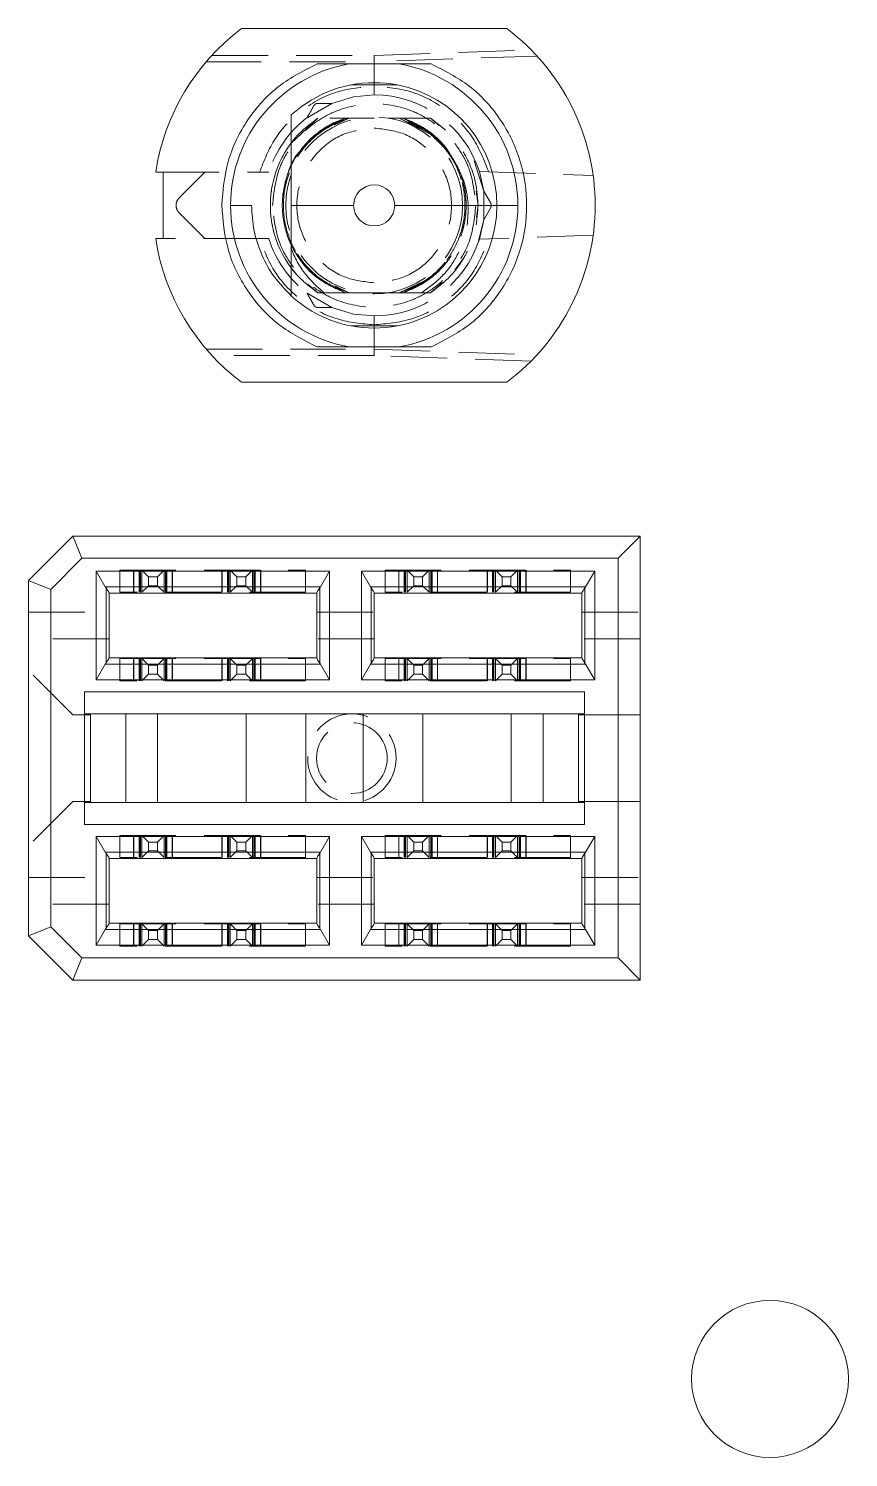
# Model space of a CAD drawing. Header units: millimetres. Extents: x 5 to 589, y 5 to 415.
# Drawn here: x 275.77 to 294.32, y 292.67 to 324.98 of the extents above; entities that cross this region are included whole.
import ezdxf

# ---------------------------------------------------------------- set-up
doc = ezdxf.new("R2010")
doc.units = ezdxf.units.MM
doc.linetypes.add('HIDDEN', pattern=[1.905, 1.27, -0.635])

msp = doc.modelspace()

# ---------------------------------------------------------------- linework, layer by layer
at = {"color": 7, "linetype": 'Continuous', "lineweight": 15}
for p, q in [((286.592, 324.984), (280.592, 324.984)), ((278.648, 321.734), (278.817, 321.734)), ((278.817, 321.734), (278.817, 320.234)), ((280.342, 320.984), (280.817, 320.984)), ((283.127, 320.984), (281.717, 320.984)), ((286.367, 320.984), (284.057, 320.984)), ((286.367, 320.984), (286.842, 320.984)), ((278.648, 320.234), (278.817, 320.234)), ((280.592, 316.984), (286.592, 316.984)), ((276.772, 313.504), (275.772, 312.504)), ((276.979, 313.004), (276.772, 313.504)), ((289.612, 313.504), (276.772, 313.504)), ((289.612, 313.504), (289.112, 313.004)), ((289.612, 303.464), (289.612, 313.504)), ((276.272, 312.297), (276.979, 313.004)), ((289.112, 313.004), (276.979, 313.004)), ((289.112, 303.964), (289.112, 313.004)), ((275.772, 304.464), (275.772, 312.504)), ((276.272, 312.297), (275.772, 312.504)), ((277.303, 310.254), (277.303, 312.714)), ((277.303, 312.714), (277.507, 312.36)), ((277.303, 312.714), (282.581, 312.714)), ((282.581, 312.714), (282.376, 312.36)), ((282.581, 312.714), (282.581, 310.254)), ((283.303, 312.714), (288.581, 312.714)), ((283.303, 310.254), (283.303, 312.714)), ((283.303, 312.714), (283.507, 312.36)), ((288.581, 312.714), (288.376, 312.36)), ((288.581, 312.714), (288.581, 310.254)), ((276.272, 312.297), (276.272, 304.671)), ((282.376, 312.36), (277.507, 312.36)), ((277.525, 312.332), (277.525, 310.635)), ((277.592, 310.749), (277.592, 312.219)), ((282.292, 312.214), (277.592, 312.214)), ((282.292, 310.749), (282.292, 312.219)), ((282.359, 312.332), (282.359, 310.635)), ((288.376, 312.36), (283.507, 312.36)), ((283.525, 312.332), (283.525, 310.635)), ((283.592, 310.749), (283.592, 312.219)), ((288.292, 312.214), (283.592, 312.214)), ((288.292, 310.749), (288.292, 312.219)), ((288.359, 312.332), (288.359, 310.635)), ((277.507, 310.607), (277.303, 310.254)), ((277.507, 310.607), (282.376, 310.607)), ((282.292, 310.754), (277.592, 310.754)), ((282.376, 310.607), (282.581, 310.254)), ((283.303, 310.254), (283.507, 310.607)), ((283.507, 310.607), (288.376, 310.607)), ((288.292, 310.754), (283.592, 310.754)), ((288.376, 310.607), (288.581, 310.254)), ((282.581, 310.254), (277.303, 310.254)), ((288.581, 310.254), (283.303, 310.254)), ((277.036, 309.984), (288.348, 309.984)), ((277.036, 306.984), (277.036, 309.984)), ((288.348, 309.984), (288.348, 306.984)), ((277.036, 309.484), (288.348, 309.484)), ((277.172, 309.464), (277.036, 309.464)), ((277.172, 309.484), (277.172, 309.464)), ((277.172, 307.504), (277.172, 309.464)), ((277.972, 307.484), (277.972, 309.484)), ((278.692, 307.484), (278.692, 309.484)), ((280.692, 307.484), (280.692, 309.484)), ((282.042, 307.484), (282.042, 309.484)), ((283.342, 307.484), (283.342, 309.484)), ((284.692, 307.484), (284.692, 309.484)), ((286.692, 309.484), (286.692, 307.484)), ((287.412, 309.484), (287.412, 307.484)), ((288.212, 309.484), (288.212, 309.464)), ((288.348, 309.464), (288.212, 309.464)), ((288.212, 307.504), (288.212, 309.464)), ((277.172, 307.504), (277.036, 307.504)), ((277.036, 307.484), (288.348, 307.484)), ((277.172, 307.504), (277.172, 307.484)), ((288.212, 307.504), (288.212, 307.484)), ((288.348, 307.504), (288.212, 307.504)), ((288.348, 306.984), (277.036, 306.984)), ((277.303, 306.714), (282.581, 306.714)), ((277.303, 304.254), (277.303, 306.714)), ((277.303, 306.714), (277.507, 306.36)), ((282.376, 306.36), (282.581, 306.714)), ((282.581, 306.714), (282.581, 304.254)), ((283.303, 306.714), (288.581, 306.714)), ((283.303, 304.254), (283.303, 306.714)), ((283.303, 306.714), (283.507, 306.36)), ((288.581, 306.714), (288.376, 306.36)), ((288.581, 306.714), (288.581, 304.254)), ((277.507, 306.36), (282.376, 306.36)), ((283.507, 306.36), (288.376, 306.36)), ((277.525, 306.332), (277.525, 304.635)), ((277.592, 304.749), (277.592, 306.219)), ((277.592, 306.214), (282.292, 306.214)), ((282.292, 306.219), (282.292, 304.749)), ((282.359, 306.332), (282.359, 304.635)), ((283.525, 306.332), (283.525, 304.635)), ((283.592, 304.749), (283.592, 306.219)), ((283.592, 306.214), (288.292, 306.214)), ((288.292, 306.219), (288.292, 304.749)), ((288.359, 306.332), (288.359, 304.635)), ((282.292, 304.754), (277.592, 304.754)), ((288.292, 304.754), (283.592, 304.754)), ((275.772, 304.464), (276.272, 304.671)), ((276.772, 303.464), (275.772, 304.464)), ((276.272, 304.671), (276.979, 303.964)), ((277.507, 304.607), (277.303, 304.254)), ((277.507, 304.607), (282.376, 304.607)), ((282.376, 304.607), (282.581, 304.254)), ((283.507, 304.607), (283.303, 304.254)), ((283.507, 304.607), (288.376, 304.607)), ((288.376, 304.607), (288.581, 304.254)), ((282.581, 304.254), (277.303, 304.254)), ((288.581, 304.254), (283.303, 304.254)), ((276.979, 303.964), (276.772, 303.464)), ((276.979, 303.964), (289.112, 303.964)), ((289.612, 303.464), (289.112, 303.964)), ((289.612, 303.464), (276.772, 303.464))]:
    msp.add_line(p, q, dxfattribs=at)
at = {"color": 7, "linetype": 'HIDDEN', "lineweight": 0}
for p, q in [((283.592, 324.378), (287.144, 324.502)), ((282.942, 324.234), (279.792, 324.234)), ((279.921, 324.378), (283.592, 324.378)), ((283.592, 324.234), (283.592, 324.378)), ((287.278, 324.363), (283.592, 324.234)), ((283.592, 323.684), (283.592, 324.234)), ((283.592, 323.684), (283.592, 323.484)), ((284.116, 323.709), (284.116, 323.709)), ((282.632, 323.292), (282.073, 322.969)), ((282.073, 322.969), (282.23, 323.242)), ((281.703, 322.382), (282.318, 322.959)), ((282.318, 322.959), (282.082, 322.761)), ((282.369, 322.665), (282.941, 322.959)), ((282.369, 322.665), (282.941, 322.959)), ((282.591, 322.959), (282.941, 322.959)), ((282.687, 322.799), (283.026, 322.959)), ((283.026, 322.959), (282.687, 322.799)), ((282.941, 322.959), (282.7, 322.835)), ((283.277, 322.959), (283.026, 322.959)), ((283.51, 322.959), (283.277, 322.959)), ((283.592, 322.959), (283.324, 322.959)), ((284.158, 322.959), (283.907, 322.959)), ((284.158, 322.959), (284.863, 322.598)), ((284.158, 322.959), (284.628, 322.737)), ((284.628, 322.737), (284.158, 322.959)), ((284.158, 322.959), (284.69, 322.708)), ((284.69, 322.708), (284.158, 322.959)), ((284.158, 322.959), (284.69, 322.708)), ((284.69, 322.708), (284.158, 322.959)), ((284.865, 322.959), (284.243, 322.959)), ((284.69, 322.729), (284.243, 322.959)), ((284.243, 322.959), (284.757, 322.695)), ((284.757, 322.695), (284.243, 322.959)), ((284.243, 322.959), (284.757, 322.695)), ((284.593, 322.959), (284.865, 322.959)), ((285.005, 322.842), (284.865, 322.959)), ((285.063, 322.793), (284.865, 322.959)), ((286.071, 321.307), (285.851, 321.995)), ((278.817, 321.734), (280.998, 321.734)), ((279.184, 321.161), (279.757, 321.734)), ((285.972, 321.749), (288.546, 321.659)), ((285.972, 321.749), (286.071, 321.307)), ((285.942, 320.984), (285.901, 321.308)), ((285.942, 320.984), (285.903, 321.294)), ((286.071, 321.307), (286.229, 321.034)), ((286.071, 320.661), (286.071, 321.307)), ((285.909, 320.719), (285.942, 320.984)), ((286.229, 320.934), (286.071, 320.661)), ((279.757, 320.234), (279.184, 320.807)), ((285.952, 320.183), (286.071, 320.661)), ((286.071, 320.661), (285.972, 320.219)), ((288.546, 320.309), (285.972, 320.219)), ((280.998, 320.234), (278.817, 320.234)), ((285.416, 319.527), (285.627, 319.809)), ((284.243, 319.009), (284.755, 319.272)), ((282.073, 318.998), (282.632, 318.676)), ((282.09, 319.2), (282.318, 319.009)), ((282.14, 319.158), (282.318, 319.009)), ((282.318, 319.009), (282.941, 319.009)), ((282.941, 319.009), (282.318, 319.009)), ((282.318, 319.009), (283.277, 319.009)), ((282.626, 319.171), (282.941, 319.009)), ((283.026, 319.009), (282.709, 319.159)), ((282.713, 319.156), (283.026, 319.009)), ((283.277, 319.009), (283.907, 319.009)), ((283.907, 319.009), (284.665, 319.009)), ((284.714, 319.271), (284.158, 319.009)), ((284.158, 319.009), (284.714, 319.271)), ((284.714, 319.271), (284.158, 319.009)), ((284.158, 319.009), (284.714, 319.271)), ((284.243, 319.009), (284.865, 319.009)), ((284.665, 319.009), (284.243, 319.009)), ((284.865, 319.009), (285.139, 319.238)), ((282.632, 318.676), (282.317, 318.676)), ((282.632, 318.676), (282.834, 318.618)), ((283.592, 318.484), (283.592, 318.284)), ((283.592, 317.734), (283.592, 318.284)), ((279.792, 317.734), (282.942, 317.734)), ((283.592, 317.734), (287.278, 317.605)), ((283.592, 317.734), (283.592, 317.59)), ((283.592, 317.59), (279.921, 317.59)), ((287.144, 317.465), (283.592, 317.589)), ((277.837, 312.234), (277.837, 312.734)), ((277.837, 312.734), (282.037, 312.734)), ((278.147, 312.734), (278.147, 312.234)), ((278.152, 312.234), (278.152, 312.734)), ((278.272, 312.234), (278.272, 312.734)), ((278.272, 312.734), (278.272, 312.234)), ((278.292, 312.734), (278.292, 312.234)), ((278.302, 312.234), (278.302, 312.734)), ((278.302, 312.234), (278.302, 312.734)), ((278.337, 312.234), (278.337, 312.734)), ((278.337, 312.734), (278.487, 312.584)), ((278.687, 312.584), (278.487, 312.584)), ((278.487, 312.584), (278.487, 312.384)), ((278.837, 312.734), (278.687, 312.584)), ((278.687, 312.584), (278.687, 312.384)), ((278.837, 312.734), (278.837, 312.234)), ((278.872, 312.734), (278.872, 312.234)), ((278.872, 312.734), (278.872, 312.234)), ((278.882, 312.734), (278.882, 312.234)), ((278.901, 312.234), (278.901, 312.734)), ((278.902, 312.734), (278.902, 312.234)), ((279.022, 312.734), (279.022, 312.234)), ((279.027, 312.234), (279.027, 312.734)), ((280.147, 312.734), (280.147, 312.234)), ((280.152, 312.234), (280.152, 312.734)), ((280.272, 312.234), (280.272, 312.734)), ((280.272, 312.734), (280.272, 312.234)), ((280.292, 312.734), (280.292, 312.234)), ((280.302, 312.234), (280.302, 312.734)), ((280.302, 312.234), (280.302, 312.734)), ((280.337, 312.234), (280.337, 312.734)), ((280.337, 312.734), (280.487, 312.584)), ((280.487, 312.584), (280.687, 312.584)), ((280.487, 312.584), (280.487, 312.384)), ((280.687, 312.584), (280.837, 312.734)), ((280.687, 312.584), (280.687, 312.384)), ((280.837, 312.734), (280.837, 312.234)), ((280.872, 312.734), (280.872, 312.234)), ((280.872, 312.734), (280.872, 312.234)), ((280.882, 312.734), (280.882, 312.234)), ((280.901, 312.234), (280.901, 312.734)), ((280.902, 312.734), (280.902, 312.234)), ((281.022, 312.734), (281.022, 312.234)), ((281.027, 312.234), (281.027, 312.734)), ((282.037, 312.734), (282.037, 312.234)), ((283.837, 312.234), (283.837, 312.734)), ((283.837, 312.734), (288.037, 312.734)), ((284.147, 312.734), (284.147, 312.234)), ((284.152, 312.234), (284.152, 312.734)), ((284.272, 312.234), (284.272, 312.734)), ((284.272, 312.734), (284.272, 312.234)), ((284.292, 312.734), (284.292, 312.234)), ((284.302, 312.234), (284.302, 312.734)), ((284.302, 312.234), (284.302, 312.734)), ((284.337, 312.234), (284.337, 312.734)), ((284.337, 312.734), (284.487, 312.584)), ((284.687, 312.584), (284.487, 312.584)), ((284.487, 312.584), (284.487, 312.384)), ((284.837, 312.734), (284.687, 312.584)), ((284.687, 312.584), (284.687, 312.384)), ((284.837, 312.734), (284.837, 312.234)), ((284.872, 312.734), (284.872, 312.234)), ((284.872, 312.734), (284.872, 312.234)), ((284.882, 312.734), (284.882, 312.234)), ((284.901, 312.234), (284.901, 312.734)), ((284.902, 312.734), (284.902, 312.234)), ((285.022, 312.734), (285.022, 312.234)), ((285.027, 312.234), (285.027, 312.734)), ((286.147, 312.734), (286.147, 312.234)), ((286.152, 312.234), (286.152, 312.734)), ((286.272, 312.234), (286.272, 312.734)), ((286.272, 312.734), (286.272, 312.234)), ((286.292, 312.734), (286.292, 312.234)), ((286.302, 312.234), (286.302, 312.734)), ((286.302, 312.234), (286.302, 312.734)), ((286.337, 312.234), (286.337, 312.734)), ((286.337, 312.734), (286.487, 312.584)), ((286.487, 312.584), (286.687, 312.584)), ((286.487, 312.584), (286.487, 312.384)), ((286.687, 312.584), (286.837, 312.734)), ((286.687, 312.584), (286.687, 312.384)), ((286.837, 312.734), (286.837, 312.234)), ((286.872, 312.734), (286.872, 312.234)), ((286.872, 312.734), (286.872, 312.234)), ((286.882, 312.734), (286.882, 312.234)), ((286.901, 312.234), (286.901, 312.734)), ((286.902, 312.734), (286.902, 312.234)), ((287.022, 312.734), (287.022, 312.234)), ((287.027, 312.234), (287.027, 312.734)), ((288.037, 312.734), (288.037, 312.234)), ((282.037, 312.234), (277.837, 312.234)), ((278.337, 312.234), (278.487, 312.384)), ((278.487, 312.384), (278.687, 312.384)), ((278.687, 312.384), (278.837, 312.234)), ((280.487, 312.384), (280.337, 312.234)), ((280.487, 312.384), (280.687, 312.384)), ((280.687, 312.384), (280.837, 312.234)), ((288.037, 312.234), (283.837, 312.234)), ((284.337, 312.234), (284.487, 312.384)), ((284.487, 312.384), (284.687, 312.384)), ((284.687, 312.384), (284.837, 312.234)), ((286.487, 312.384), (286.337, 312.234)), ((286.487, 312.384), (286.687, 312.384)), ((286.687, 312.384), (286.837, 312.234)), ((275.772, 311.784), (277.592, 311.784)), ((282.292, 311.784), (283.592, 311.784)), ((288.292, 311.784), (289.612, 311.784)), ((277.592, 311.184), (275.772, 311.184)), ((283.592, 311.184), (282.292, 311.184)), ((289.612, 311.184), (288.292, 311.184)), ((277.837, 310.234), (277.837, 310.734)), ((277.837, 310.734), (282.037, 310.734)), ((278.147, 310.734), (278.147, 310.234)), ((278.152, 310.234), (278.152, 310.734)), ((278.272, 310.234), (278.272, 310.734)), ((278.272, 310.734), (278.272, 310.234)), ((278.292, 310.734), (278.292, 310.234)), ((278.302, 310.234), (278.302, 310.734)), ((278.302, 310.234), (278.302, 310.734)), ((278.337, 310.234), (278.337, 310.734)), ((278.337, 310.734), (278.487, 310.584)), ((278.487, 310.584), (278.487, 310.384)), ((278.687, 310.584), (278.487, 310.584)), ((278.837, 310.734), (278.687, 310.584)), ((278.687, 310.584), (278.687, 310.384)), ((278.837, 310.734), (278.837, 310.234)), ((278.872, 310.734), (278.872, 310.234)), ((278.872, 310.734), (278.872, 310.234)), ((278.882, 310.734), (278.882, 310.234)), ((278.901, 310.234), (278.901, 310.734)), ((278.902, 310.734), (278.902, 310.234)), ((279.022, 310.734), (279.022, 310.234)), ((279.027, 310.234), (279.027, 310.734)), ((280.147, 310.734), (280.147, 310.234)), ((280.152, 310.234), (280.152, 310.734)), ((280.272, 310.234), (280.272, 310.734)), ((280.272, 310.734), (280.272, 310.234)), ((280.292, 310.734), (280.292, 310.234)), ((280.302, 310.234), (280.302, 310.734)), ((280.302, 310.234), (280.302, 310.734)), ((280.337, 310.234), (280.337, 310.734)), ((280.337, 310.734), (280.487, 310.584)), ((280.487, 310.584), (280.687, 310.584)), ((280.487, 310.584), (280.487, 310.384)), ((280.687, 310.584), (280.837, 310.734)), ((280.687, 310.584), (280.687, 310.384)), ((280.837, 310.734), (280.837, 310.234)), ((280.872, 310.734), (280.872, 310.234)), ((280.872, 310.734), (280.872, 310.234)), ((280.882, 310.734), (280.882, 310.234)), ((280.901, 310.234), (280.901, 310.734)), ((280.902, 310.734), (280.902, 310.234)), ((281.022, 310.734), (281.022, 310.234)), ((281.027, 310.234), (281.027, 310.734)), ((282.037, 310.734), (282.037, 310.234)), ((283.837, 310.234), (283.837, 310.734)), ((283.837, 310.734), (288.037, 310.734)), ((284.147, 310.734), (284.147, 310.234)), ((284.152, 310.234), (284.152, 310.734)), ((284.272, 310.234), (284.272, 310.734)), ((284.272, 310.734), (284.272, 310.234)), ((284.292, 310.734), (284.292, 310.234)), ((284.302, 310.234), (284.302, 310.734)), ((284.302, 310.234), (284.302, 310.734)), ((284.337, 310.234), (284.337, 310.734)), ((284.337, 310.734), (284.487, 310.584)), ((284.687, 310.584), (284.487, 310.584)), ((284.487, 310.584), (284.487, 310.384)), ((284.837, 310.734), (284.687, 310.584)), ((284.687, 310.584), (284.687, 310.384)), ((284.837, 310.734), (284.837, 310.234)), ((284.872, 310.734), (284.872, 310.234)), ((284.872, 310.734), (284.872, 310.234)), ((284.882, 310.734), (284.882, 310.234)), ((284.901, 310.234), (284.901, 310.734)), ((284.902, 310.734), (284.902, 310.234)), ((285.022, 310.734), (285.022, 310.234)), ((285.027, 310.234), (285.027, 310.734)), ((286.147, 310.734), (286.147, 310.234)), ((286.152, 310.234), (286.152, 310.734)), ((286.272, 310.234), (286.272, 310.734)), ((286.272, 310.734), (286.272, 310.234)), ((286.292, 310.734), (286.292, 310.234)), ((286.302, 310.234), (286.302, 310.734)), ((286.302, 310.234), (286.302, 310.734)), ((286.337, 310.234), (286.337, 310.734)), ((286.337, 310.734), (286.487, 310.584)), ((286.487, 310.584), (286.687, 310.584)), ((286.487, 310.584), (286.487, 310.384)), ((286.687, 310.584), (286.837, 310.734)), ((286.687, 310.584), (286.687, 310.384)), ((286.837, 310.734), (286.837, 310.234)), ((286.872, 310.734), (286.872, 310.234)), ((286.872, 310.734), (286.872, 310.234)), ((286.882, 310.734), (286.882, 310.234)), ((286.901, 310.234), (286.901, 310.734)), ((286.902, 310.734), (286.902, 310.234)), ((287.022, 310.734), (287.022, 310.234)), ((287.027, 310.234), (287.027, 310.734)), ((288.037, 310.734), (288.037, 310.234)), ((276.772, 309.464), (275.772, 310.464)), ((282.037, 310.234), (277.837, 310.234)), ((278.337, 310.234), (278.487, 310.384)), ((278.487, 310.384), (278.687, 310.384)), ((278.687, 310.384), (278.837, 310.234)), ((280.487, 310.384), (280.337, 310.234)), ((280.487, 310.384), (280.687, 310.384)), ((280.687, 310.384), (280.837, 310.234)), ((288.037, 310.234), (283.837, 310.234)), ((284.337, 310.234), (284.487, 310.384)), ((284.487, 310.384), (284.687, 310.384)), ((284.687, 310.384), (284.837, 310.234)), ((286.487, 310.384), (286.337, 310.234)), ((286.487, 310.384), (286.687, 310.384)), ((286.687, 310.384), (286.837, 310.234)), ((277.036, 309.464), (276.772, 309.464)), ((289.612, 309.464), (288.348, 309.464)), ((276.772, 307.504), (275.772, 306.504)), ((276.772, 307.504), (277.036, 307.504)), ((289.612, 307.504), (288.348, 307.504)), ((277.837, 306.234), (277.837, 306.734)), ((277.837, 306.734), (282.037, 306.734)), ((278.147, 306.734), (278.147, 306.234)), ((278.152, 306.234), (278.152, 306.734)), ((278.272, 306.234), (278.272, 306.734)), ((278.272, 306.734), (278.272, 306.234)), ((278.292, 306.734), (278.292, 306.234)), ((278.302, 306.234), (278.302, 306.734)), ((278.302, 306.234), (278.302, 306.734)), ((278.337, 306.234), (278.337, 306.734)), ((278.337, 306.734), (278.487, 306.584)), ((278.837, 306.734), (278.687, 306.584)), ((278.837, 306.734), (278.837, 306.234)), ((278.872, 306.734), (278.872, 306.234)), ((278.872, 306.734), (278.872, 306.234)), ((278.882, 306.734), (278.882, 306.234)), ((278.901, 306.234), (278.901, 306.734)), ((278.902, 306.734), (278.902, 306.234)), ((279.022, 306.734), (279.022, 306.234)), ((279.027, 306.234), (279.027, 306.734)), ((280.147, 306.734), (280.147, 306.234)), ((280.152, 306.234), (280.152, 306.734)), ((280.272, 306.234), (280.272, 306.734)), ((280.272, 306.734), (280.272, 306.234)), ((280.292, 306.734), (280.292, 306.234)), ((280.302, 306.234), (280.302, 306.734)), ((280.302, 306.234), (280.302, 306.734)), ((280.337, 306.234), (280.337, 306.734)), ((280.337, 306.734), (280.487, 306.584)), ((280.687, 306.584), (280.837, 306.734)), ((280.837, 306.734), (280.837, 306.234)), ((280.872, 306.734), (280.872, 306.234)), ((280.872, 306.734), (280.872, 306.234)), ((280.882, 306.734), (280.882, 306.234)), ((280.901, 306.234), (280.901, 306.734)), ((280.902, 306.734), (280.902, 306.234)), ((281.022, 306.734), (281.022, 306.234)), ((281.027, 306.234), (281.027, 306.734)), ((282.037, 306.734), (282.037, 306.234)), ((283.837, 306.234), (283.837, 306.734)), ((283.837, 306.734), (288.037, 306.734)), ((284.147, 306.734), (284.147, 306.234)), ((284.152, 306.234), (284.152, 306.734)), ((284.272, 306.234), (284.272, 306.734)), ((284.272, 306.734), (284.272, 306.234)), ((284.292, 306.734), (284.292, 306.234)), ((284.302, 306.234), (284.302, 306.734)), ((284.302, 306.234), (284.302, 306.734)), ((284.337, 306.234), (284.337, 306.734)), ((284.337, 306.734), (284.487, 306.584)), ((284.837, 306.734), (284.687, 306.584)), ((284.837, 306.734), (284.837, 306.234)), ((284.872, 306.734), (284.872, 306.234)), ((284.872, 306.734), (284.872, 306.234)), ((284.882, 306.734), (284.882, 306.234)), ((284.901, 306.234), (284.901, 306.734)), ((284.902, 306.734), (284.902, 306.234)), ((285.022, 306.734), (285.022, 306.234)), ((285.027, 306.234), (285.027, 306.734)), ((286.147, 306.734), (286.147, 306.234)), ((286.152, 306.234), (286.152, 306.734)), ((286.272, 306.234), (286.272, 306.734)), ((286.272, 306.734), (286.272, 306.234)), ((286.292, 306.734), (286.292, 306.234)), ((286.302, 306.234), (286.302, 306.734)), ((286.302, 306.234), (286.302, 306.734)), ((286.337, 306.234), (286.337, 306.734)), ((286.337, 306.734), (286.487, 306.584)), ((286.687, 306.584), (286.837, 306.734)), ((286.837, 306.734), (286.837, 306.234)), ((286.872, 306.734), (286.872, 306.234)), ((286.872, 306.734), (286.872, 306.234)), ((286.882, 306.734), (286.882, 306.234)), ((286.901, 306.234), (286.901, 306.734)), ((286.902, 306.734), (286.902, 306.234)), ((287.022, 306.734), (287.022, 306.234)), ((287.027, 306.234), (287.027, 306.734)), ((288.037, 306.734), (288.037, 306.234)), ((278.337, 306.234), (278.487, 306.384)), ((278.687, 306.584), (278.487, 306.584)), ((278.487, 306.584), (278.487, 306.384)), ((278.487, 306.384), (278.687, 306.384)), ((278.687, 306.584), (278.687, 306.384)), ((278.687, 306.384), (278.837, 306.234)), ((280.487, 306.384), (280.337, 306.234)), ((280.487, 306.584), (280.687, 306.584)), ((280.487, 306.584), (280.487, 306.384)), ((280.487, 306.384), (280.687, 306.384)), ((280.687, 306.584), (280.687, 306.384)), ((280.687, 306.384), (280.837, 306.234)), ((284.337, 306.234), (284.487, 306.384)), ((284.687, 306.584), (284.487, 306.584)), ((284.487, 306.584), (284.487, 306.384)), ((284.487, 306.384), (284.687, 306.384)), ((284.687, 306.584), (284.687, 306.384)), ((284.687, 306.384), (284.837, 306.234)), ((286.487, 306.384), (286.337, 306.234)), ((286.487, 306.584), (286.687, 306.584)), ((286.487, 306.584), (286.487, 306.384)), ((286.487, 306.384), (286.687, 306.384)), ((286.687, 306.584), (286.687, 306.384)), ((286.687, 306.384), (286.837, 306.234)), ((282.037, 306.234), (277.837, 306.234)), ((288.037, 306.234), (283.837, 306.234)), ((275.772, 305.784), (277.592, 305.784)), ((282.292, 305.784), (283.592, 305.784)), ((288.292, 305.784), (289.612, 305.784)), ((277.592, 305.184), (275.772, 305.184)), ((283.592, 305.184), (282.292, 305.184)), ((289.612, 305.184), (288.292, 305.184)), ((277.837, 304.234), (277.837, 304.734)), ((277.837, 304.734), (282.037, 304.734)), ((278.147, 304.734), (278.147, 304.234)), ((278.152, 304.234), (278.152, 304.734)), ((278.272, 304.234), (278.272, 304.734)), ((278.272, 304.734), (278.272, 304.234)), ((278.292, 304.734), (278.292, 304.234)), ((278.302, 304.234), (278.302, 304.734)), ((278.302, 304.234), (278.302, 304.734)), ((278.337, 304.234), (278.337, 304.734)), ((278.337, 304.734), (278.487, 304.584)), ((278.837, 304.734), (278.687, 304.584)), ((278.837, 304.734), (278.837, 304.234)), ((278.872, 304.734), (278.872, 304.234)), ((278.872, 304.734), (278.872, 304.234)), ((278.882, 304.734), (278.882, 304.234)), ((278.901, 304.234), (278.901, 304.734)), ((278.902, 304.734), (278.902, 304.234)), ((279.022, 304.734), (279.022, 304.234)), ((279.027, 304.234), (279.027, 304.734)), ((280.147, 304.734), (280.147, 304.234)), ((280.152, 304.234), (280.152, 304.734)), ((280.272, 304.234), (280.272, 304.734)), ((280.272, 304.734), (280.272, 304.234)), ((280.292, 304.734), (280.292, 304.234)), ((280.302, 304.234), (280.302, 304.734)), ((280.302, 304.234), (280.302, 304.734)), ((280.337, 304.234), (280.337, 304.734)), ((280.337, 304.734), (280.487, 304.584)), ((280.687, 304.584), (280.837, 304.734)), ((280.837, 304.734), (280.837, 304.234)), ((280.872, 304.734), (280.872, 304.234)), ((280.872, 304.734), (280.872, 304.234)), ((280.882, 304.734), (280.882, 304.234)), ((280.901, 304.234), (280.901, 304.734)), ((280.902, 304.734), (280.902, 304.234)), ((281.022, 304.734), (281.022, 304.234)), ((281.027, 304.234), (281.027, 304.734)), ((282.037, 304.734), (282.037, 304.234)), ((283.837, 304.234), (283.837, 304.734)), ((283.837, 304.734), (288.037, 304.734)), ((284.147, 304.734), (284.147, 304.234)), ((284.152, 304.234), (284.152, 304.734)), ((284.272, 304.234), (284.272, 304.734)), ((284.272, 304.734), (284.272, 304.234)), ((284.292, 304.734), (284.292, 304.234)), ((284.302, 304.234), (284.302, 304.734)), ((284.302, 304.234), (284.302, 304.734)), ((284.337, 304.234), (284.337, 304.734)), ((284.337, 304.734), (284.487, 304.584)), ((284.837, 304.734), (284.687, 304.584)), ((284.837, 304.734), (284.837, 304.234)), ((284.872, 304.734), (284.872, 304.234)), ((284.872, 304.734), (284.872, 304.234)), ((284.882, 304.734), (284.882, 304.234)), ((284.901, 304.234), (284.901, 304.734)), ((284.902, 304.734), (284.902, 304.234)), ((285.022, 304.734), (285.022, 304.234)), ((285.027, 304.234), (285.027, 304.734)), ((286.147, 304.734), (286.147, 304.234)), ((286.152, 304.234), (286.152, 304.734)), ((286.272, 304.234), (286.272, 304.734)), ((286.272, 304.734), (286.272, 304.234)), ((286.292, 304.734), (286.292, 304.234)), ((286.302, 304.234), (286.302, 304.734)), ((286.302, 304.234), (286.302, 304.734)), ((286.337, 304.234), (286.337, 304.734)), ((286.337, 304.734), (286.487, 304.584)), ((286.687, 304.584), (286.837, 304.734)), ((286.837, 304.734), (286.837, 304.234)), ((286.872, 304.734), (286.872, 304.234)), ((286.872, 304.734), (286.872, 304.234)), ((286.882, 304.734), (286.882, 304.234)), ((286.901, 304.234), (286.901, 304.734)), ((286.902, 304.734), (286.902, 304.234)), ((287.022, 304.734), (287.022, 304.234)), ((287.027, 304.234), (287.027, 304.734)), ((288.037, 304.734), (288.037, 304.234)), ((278.487, 304.584), (278.487, 304.384)), ((278.687, 304.584), (278.487, 304.584)), ((278.687, 304.584), (278.687, 304.384)), ((280.487, 304.584), (280.687, 304.584)), ((280.487, 304.584), (280.487, 304.384)), ((280.687, 304.584), (280.687, 304.384)), ((284.687, 304.584), (284.487, 304.584)), ((284.487, 304.584), (284.487, 304.384)), ((284.687, 304.584), (284.687, 304.384)), ((286.487, 304.584), (286.687, 304.584)), ((286.487, 304.584), (286.487, 304.384)), ((286.687, 304.584), (286.687, 304.384)), ((282.037, 304.234), (277.837, 304.234)), ((278.337, 304.234), (278.487, 304.384)), ((278.487, 304.384), (278.687, 304.384)), ((278.687, 304.384), (278.837, 304.234)), ((280.487, 304.384), (280.337, 304.234)), ((280.487, 304.384), (280.687, 304.384)), ((280.687, 304.384), (280.837, 304.234)), ((288.037, 304.234), (283.837, 304.234)), ((284.337, 304.234), (284.487, 304.384)), ((284.487, 304.384), (284.687, 304.384)), ((284.687, 304.384), (284.837, 304.234)), ((286.487, 304.384), (286.337, 304.234)), ((286.487, 304.384), (286.687, 304.384)), ((286.687, 304.384), (286.837, 304.234))]:
    msp.add_line(p, q, dxfattribs=at)
at = {"color": 7, "linetype": 'HIDDEN', "lineweight": 0, "flags": 128}
for points in [[(282.632, 323.292), (283.126, 323.44), (283.6, 323.484)], [(282.318, 322.959), (282.318, 322.959)], [(283.026, 322.959), (283.026, 322.959)], [(283.026, 322.959), (283.026, 322.959)], [(283.026, 322.959), (283.026, 322.959)], [(283.026, 322.959), (283.026, 322.959)], [(283.026, 322.959), (283.026, 322.959)], [(284.158, 322.959), (284.158, 322.959)], [(284.158, 322.959), (284.158, 322.959)], [(284.158, 322.959), (284.158, 322.959)], [(284.158, 322.959), (284.158, 322.959)], [(284.158, 322.959), (284.158, 322.959)], [(284.158, 322.959), (284.158, 322.959)], [(284.158, 322.959), (284.158, 322.959)], [(284.158, 322.959), (284.158, 322.959)], [(284.865, 322.959), (284.865, 322.959)], [(281.663, 320.208), (281.659, 320.236), (281.659, 320.245), (281.659, 320.247), (281.659, 320.247), (281.66, 320.248), (281.66, 320.248), (281.66, 320.248), (281.66, 320.248), (281.66, 320.248), (281.66, 320.248), (281.66, 320.248), (281.66, 320.248), (281.659, 320.248), (281.659, 320.248), (281.659, 320.248), (281.659, 320.248), (281.659, 320.248), (281.659, 320.248), (281.659, 320.248), (281.66, 320.248), (281.66, 320.248), (281.66, 320.248), (281.66, 320.248), (281.66, 320.248), (281.66, 320.248), (281.66, 320.248), (281.66, 320.248), (281.66, 320.248), (281.661, 320.248), (281.661, 320.247), (281.664, 320.245), (281.728, 320.115), (281.815, 319.952)], [(285.371, 319.957), (285.371, 319.957)], [(282.318, 319.009), (282.318, 319.009)], [(282.318, 319.009), (282.318, 319.009)], [(282.318, 319.009), (282.318, 319.009)], [(282.318, 319.009), (282.318, 319.009)], [(282.318, 319.009), (282.318, 319.009)], [(282.318, 319.009), (282.318, 319.009)], [(282.318, 319.009), (282.318, 319.009)], [(282.318, 319.009), (282.318, 319.009)], [(283.277, 319.009), (283.277, 319.009)], [(283.907, 319.009), (283.907, 319.009)], [(284.619, 319.205), (284.619, 319.205)], [(284.865, 319.009), (284.865, 319.009)], [(284.865, 319.009), (284.865, 319.009)], [(284.865, 319.009), (284.865, 319.009)], [(284.865, 319.009), (284.865, 319.009)], [(284.865, 319.009), (284.865, 319.009)], [(284.865, 319.009), (284.865, 319.009)], [(284.865, 319.009), (284.865, 319.009)], [(283.592, 318.484), (283.126, 318.528), (282.632, 318.676)]]:
    msp.add_lwpolyline(points, dxfattribs=at)
at = {"color": 7, "linetype": 'HIDDEN', "lineweight": 0}
for centre, radius in [((283.592, 320.984), 2), ((283.087, 308.484), 1), ((283.087, 308.484), 0.8)]:
    msp.add_circle(centre, radius, dxfattribs=at)
at = {"color": 7, "linetype": 'Continuous', "lineweight": 15}
msp.add_circle((292.547, 294.444), 1.775, dxfattribs=at)
for radius, start, end in [(5, 126.8699, 171.3731), (5, 306.8699, 53.1301), (3.25, 100.0633, 180), (3.25, 0, 79.9367), (2.775, 100.8932, 132.5066), (2.775, 79.1068, 100.8929), (2.775, 0, 79.1071), (0.465, 0, 180), (3.25, 180, 259.9367), (0.465, 180, 0), (2.775, 280.8929, 0), (3.25, 280.0633, 0), (5, 188.6269, 233.1301), (2.775, 227.4934, 259.1071), (2.775, 259.1067, 280.8938)]:
    msp.add_arc((283.592, 320.984), radius, start, end, dxfattribs=at)
at = {"color": 7, "linetype": 'HIDDEN', "lineweight": 0}
for radius, start, end in [(2.5, 17.8157, 90), (2.5, 127.4202, 162.5424), (2.35, 143.5058, 237.1851), (2.5, 197.4576, 232.5798), (2.5, 270, 342.1843)]:
    msp.add_arc((283.592, 320.984), radius, start, end, dxfattribs=at)
at = {"color": 7, "linetype": 'Continuous', "lineweight": 15}
for centre, start_param, end_param in [((277.711, 312.714), 2.356194, 2.438914), ((282.172, 312.714), 3.844272, 3.926991), ((283.711, 312.714), 2.356194, 2.438914), ((288.172, 312.714), 3.844272, 3.926991), ((277.711, 310.254), 0.702679, 0.785398), ((282.172, 310.254), 5.497787, 5.580506), ((283.711, 310.254), 0.702679, 0.785398), ((288.172, 310.254), 5.497787, 5.580506), ((277.711, 306.714), 2.356194, 2.438914), ((282.172, 306.714), 3.844272, 3.926991), ((283.711, 306.714), 2.356194, 2.438914), ((288.172, 306.714), 3.844272, 3.926991), ((277.711, 304.254), 0.702679, 0.785398), ((282.172, 304.254), 5.497787, 5.580506), ((283.711, 304.254), 0.702679, 0.785398), ((288.172, 304.254), 5.497787, 5.580506)]:
    msp.add_ellipse(centre, major_axis=(0, 0.5), ratio=0.57735, start_param=start_param, end_param=end_param, dxfattribs=at)
for points, knots in [([(280.142, 320.99), (280.171, 321.323), (280.229, 322.006), (280.695, 322.943), (281.392, 323.725), (282.004, 324.033), (282.303, 324.184)], [0, 0, 0, 0, 0.244423, 0.499999, 0.755576, 1, 1, 1, 1]), ([(282.303, 324.184), (282.437, 324.184), (282.611, 324.184), (282.805, 324.184), (282.886, 324.184), (282.94, 324.184), (282.979, 324.184), (283.006, 324.184), (283.02, 324.184), (283.024, 324.184), (283.024, 324.184), (283.024, 324.184)], [0, 0, 0, 0, 0.52193, 0.674707, 0.779637, 0.851731, 0.901665, 0.954566, 0.975881, 0.993095, 1, 1, 1, 1]), ([(283.024, 324.184), (283.2, 324.184), (283.552, 324.184), (283.946, 324.184), (284.138, 324.184), (284.16, 324.184)], [0, 0, 0, 0, 0.4691, 0.939613, 1, 1, 1, 1]), ([(284.16, 324.184), (284.16, 324.184), (284.162, 324.184), (284.173, 324.184), (284.217, 324.184), (284.413, 324.184), (284.647, 324.184), (284.843, 324.184), (284.881, 324.184)], [0, 0, 0, 0, 0.0169296, 0.0393004, 0.0816944, 0.2361976, 0.8521567, 1, 1, 1, 1]), ([(284.881, 324.184), (285.18, 324.033), (285.792, 323.724), (286.494, 322.941), (286.943, 322.001), (287.09, 320.984), (286.943, 319.967), (286.494, 319.027), (285.792, 318.244), (285.18, 317.935), (284.881, 317.784)], [0, 0, 0, 0, 0.122203, 0.25, 0.377796, 0.5, 0.622204, 0.75, 0.877797, 1, 1, 1, 1]), ([(284.116, 323.709), (283.826, 323.709), (283.473, 323.709), (283.129, 323.709), (283.068, 323.709)], [0, 0, 0, 0, 0.821487, 1, 1, 1, 1]), ([(281.717, 323.03), (281.717, 322.592), (281.717, 321.989), (281.717, 321.2), (281.717, 320.984)], [0, 0, 0, 0, 0.725759, 1, 1, 1, 1]), ([(282.303, 317.784), (282.003, 317.935), (281.39, 318.244), (280.692, 319.029), (280.226, 319.971), (280.17, 320.655), (280.142, 320.99)], [0, 0, 0, 0, 0.24439, 0.499999, 0.755608, 1, 1, 1, 1]), ([(280.817, 320.984), (280.828, 320.792), (280.851, 320.409), (281.036, 319.859), (281.316, 319.352), (281.583, 319.076), (281.717, 318.938)], [0, 0, 0, 0, 0.25, 0.500001, 0.749999, 1, 1, 1, 1]), ([(281.717, 320.984), (281.717, 320.789), (281.717, 320.285), (281.717, 319.603), (281.717, 319.154), (281.717, 318.938)], [0, 0, 0, 0, 0.2465258, 0.6381396, 1, 1, 1, 1]), ([(283.068, 318.259), (283.358, 318.259), (283.711, 318.259), (284.055, 318.259), (284.116, 318.259)], [0, 0, 0, 0, 0.821497, 1, 1, 1, 1]), ([(282.303, 317.784), (282.437, 317.784), (282.611, 317.784), (282.805, 317.784), (282.886, 317.784), (282.94, 317.784), (282.979, 317.784), (283.006, 317.784), (283.02, 317.784), (283.024, 317.784), (283.024, 317.784), (283.024, 317.784)], [0, 0, 0, 0, 0.52193, 0.674707, 0.779637, 0.851731, 0.901665, 0.954566, 0.975881, 0.993095, 1, 1, 1, 1]), ([(283.024, 317.784), (283.2, 317.784), (283.552, 317.784), (283.946, 317.784), (284.138, 317.784), (284.16, 317.784)], [0, 0, 0, 0, 0.4691, 0.939613, 1, 1, 1, 1]), ([(284.16, 317.784), (284.16, 317.784), (284.162, 317.784), (284.173, 317.784), (284.217, 317.784), (284.413, 317.784), (284.647, 317.784), (284.843, 317.784), (284.881, 317.784)], [0, 0, 0, 0, 0.0169296, 0.0393004, 0.0816944, 0.2361976, 0.8521567, 1, 1, 1, 1]), ([(277.592, 312.219), (277.588, 312.23), (277.581, 312.251), (277.544, 312.305), (277.525, 312.332)], [0, 0, 0, 0, 0.493175, 1, 1, 1, 1]), ([(282.359, 312.332), (282.341, 312.306), (282.304, 312.252), (282.296, 312.23), (282.292, 312.219)], [0, 0, 0, 0, 0.497826, 1, 1, 1, 1]), ([(283.592, 312.219), (283.588, 312.23), (283.581, 312.251), (283.544, 312.305), (283.525, 312.332)], [0, 0, 0, 0, 0.493174, 1, 1, 1, 1]), ([(288.359, 312.332), (288.341, 312.306), (288.304, 312.252), (288.296, 312.23), (288.292, 312.219)], [0, 0, 0, 0, 0.4978251, 1, 1, 1, 1]), ([(277.525, 310.635), (277.543, 310.662), (277.58, 310.716), (277.588, 310.738), (277.592, 310.749)], [0, 0, 0, 0, 0.497825, 1, 1, 1, 1]), ([(282.292, 310.749), (282.296, 310.738), (282.303, 310.716), (282.34, 310.663), (282.359, 310.635)], [0, 0, 0, 0, 0.493174, 1, 1, 1, 1]), ([(283.525, 310.635), (283.543, 310.662), (283.58, 310.716), (283.588, 310.738), (283.592, 310.749)], [0, 0, 0, 0, 0.497825, 1, 1, 1, 1]), ([(288.292, 310.749), (288.296, 310.738), (288.303, 310.716), (288.34, 310.663), (288.359, 310.635)], [0, 0, 0, 0, 0.493175, 1, 1, 1, 1]), ([(277.525, 306.332), (277.543, 306.306), (277.58, 306.252), (277.588, 306.23), (277.592, 306.219)], [0, 0, 0, 0, 0.497821, 1, 1, 1, 1]), ([(282.292, 306.219), (282.296, 306.23), (282.303, 306.252), (282.34, 306.305), (282.359, 306.332)], [0, 0, 0, 0, 0.493178, 1, 1, 1, 1]), ([(283.592, 306.219), (283.588, 306.23), (283.581, 306.252), (283.544, 306.305), (283.525, 306.332)], [0, 0, 0, 0, 0.493178, 1, 1, 1, 1]), ([(288.359, 306.332), (288.341, 306.306), (288.304, 306.252), (288.296, 306.23), (288.292, 306.219)], [0, 0, 0, 0, 0.497821, 1, 1, 1, 1]), ([(277.525, 304.635), (277.543, 304.662), (277.58, 304.716), (277.588, 304.738), (277.592, 304.749)], [0, 0, 0, 0, 0.497825, 1, 1, 1, 1]), ([(282.359, 304.635), (282.341, 304.662), (282.304, 304.716), (282.296, 304.738), (282.292, 304.749)], [0, 0, 0, 0, 0.497826, 1, 1, 1, 1]), ([(283.525, 304.635), (283.543, 304.662), (283.58, 304.716), (283.588, 304.738), (283.592, 304.749)], [0, 0, 0, 0, 0.497825, 1, 1, 1, 1]), ([(288.359, 304.635), (288.341, 304.662), (288.304, 304.716), (288.296, 304.738), (288.292, 304.749)], [0, 0, 0, 0, 0.4978251, 1, 1, 1, 1])]:
    msp.add_open_spline(points, degree=3, knots=knots, dxfattribs=at)
at = {"color": 7, "linetype": 'HIDDEN', "lineweight": 0}
for points, knots in [([(280.998, 321.734), (281.101, 321.998), (281.314, 322.541), (281.943, 323.177), (282.729, 323.605), (283.309, 323.658), (283.592, 323.684)], [0, 0, 0, 0, 0.2433927, 0.5, 0.7566075, 1, 1, 1, 1]), ([(286.183, 321.741), (286.08, 322.005), (285.867, 322.546), (285.238, 323.18), (284.453, 323.605), (283.874, 323.658), (283.592, 323.684)], [0, 0, 0, 0, 0.243422, 0.5, 0.756578, 1, 1, 1, 1]), ([(281.292, 320.984), (281.323, 321.273), (281.371, 321.72), (281.657, 322.256), (281.954, 322.621), (282.32, 322.92), (282.856, 323.198), (283.592, 323.34), (284.328, 323.198), (284.864, 322.92), (285.23, 322.621), (285.527, 322.256), (285.813, 321.72), (285.861, 321.273), (285.892, 320.984)], [0, 0, 0, 0, 0.119721, 0.184823, 0.25, 0.315102, 0.380279, 0.5, 0.619722, 0.684824, 0.75, 0.815102, 0.880279, 1, 1, 1, 1]), ([(282.23, 323.242), (282.189, 323.171), (282.135, 323.077), (282.087, 322.994), (282.075, 322.972), (282.073, 322.97), (282.073, 322.969)], [0, 0, 0, 0, 0.638722, 0.843751, 0.925002, 1, 1, 1, 1]), ([(282.23, 323.242), (282.235, 323.249), (282.245, 323.264), (282.266, 323.28), (282.291, 323.29), (282.308, 323.292), (282.317, 323.292)], [0, 0, 0, 0, 0.2508116, 0.5000085, 0.7492029, 1, 1, 1, 1]), ([(282.317, 323.292), (282.309, 323.292), (282.299, 323.292), (282.282, 323.286), (282.273, 323.282), (282.267, 323.279), (282.262, 323.276), (282.254, 323.27), (282.24, 323.258), (282.234, 323.249), (282.23, 323.242)], [0, 0, 0, 0, 0.300148, 0.406673, 0.452617, 0.495881, 0.540097, 0.586735, 0.694538, 1, 1, 1, 1]), ([(282.317, 323.292), (282.399, 323.292), (282.507, 323.292), (282.604, 323.292), (282.628, 323.292), (282.631, 323.292), (282.632, 323.292)], [0, 0, 0, 0, 0.638718, 0.843747, 0.925, 1, 1, 1, 1]), ([(282.318, 322.959), (282.162, 322.841), (281.849, 322.605), (281.508, 322.119), (281.291, 321.571), (281.218, 320.984), (281.291, 320.397), (281.508, 319.849), (281.849, 319.362), (282.162, 319.127), (282.318, 319.009)], [0, 0, 0, 0, 0.125, 0.250001, 0.375, 0.5, 0.625001, 0.75, 0.875001, 1, 1, 1, 1]), ([(282.941, 322.959), (282.741, 322.872), (282.341, 322.699), (281.88, 322.22), (281.581, 321.636), (281.478, 320.984), (281.581, 320.332), (281.88, 319.747), (282.341, 319.269), (282.741, 319.096), (282.941, 319.009)], [0, 0, 0, 0, 0.125, 0.25, 0.375, 0.499999, 0.625, 0.75, 0.875, 1, 1, 1, 1]), ([(283.026, 319.009), (282.819, 319.09), (282.405, 319.252), (281.923, 319.728), (281.609, 320.32), (281.502, 320.984), (281.609, 321.648), (281.923, 322.24), (282.405, 322.716), (282.819, 322.878), (283.026, 322.959)], [0, 0, 0, 0, 0.125, 0.25, 0.375, 0.500001, 0.625, 0.75, 0.875, 1, 1, 1, 1]), ([(283.026, 322.959), (282.819, 322.878), (282.405, 322.716), (281.923, 322.24), (281.609, 321.648), (281.502, 320.984), (281.609, 320.32), (281.923, 319.728), (282.405, 319.252), (282.819, 319.09), (283.026, 319.009)], [0, 0, 0, 0, 0.125, 0.25, 0.375, 0.499999, 0.625, 0.75, 0.875, 1, 1, 1, 1]), ([(283.026, 319.009), (282.819, 319.09), (282.405, 319.252), (281.923, 319.728), (281.609, 320.32), (281.502, 320.984), (281.609, 321.648), (281.923, 322.24), (282.405, 322.716), (282.819, 322.878), (283.026, 322.959)], [0, 0, 0, 0, 0.125, 0.25, 0.375, 0.5, 0.624999, 0.749999, 0.875, 1, 1, 1, 1]), ([(283.026, 322.959), (282.819, 322.878), (282.405, 322.716), (281.923, 322.24), (281.609, 321.648), (281.502, 320.984), (281.609, 320.32), (281.923, 319.728), (282.405, 319.252), (282.819, 319.09), (283.026, 319.009)], [0, 0, 0, 0, 0.125, 0.250001, 0.375001, 0.5, 0.625, 0.75, 0.875, 1, 1, 1, 1]), ([(283.026, 319.009), (282.819, 319.09), (282.405, 319.252), (281.923, 319.728), (281.609, 320.32), (281.502, 320.984), (281.609, 321.648), (281.923, 322.24), (282.405, 322.716), (282.819, 322.878), (283.026, 322.959)], [0, 0, 0, 0, 0.125, 0.25, 0.375, 0.500001, 0.625, 0.75, 0.875, 1, 1, 1, 1]), ([(283.026, 322.959), (282.819, 322.878), (282.405, 322.716), (281.923, 322.24), (281.609, 321.648), (281.502, 320.984), (281.609, 320.32), (281.923, 319.728), (282.405, 319.252), (282.819, 319.09), (283.026, 319.009)], [0, 0, 0, 0, 0.125, 0.25, 0.375, 0.499999, 0.625, 0.75, 0.875, 1, 1, 1, 1]), ([(281.92, 322.221), (282.062, 322.383), (282.345, 322.709), (282.742, 322.875), (282.941, 322.959)], [0, 0, 0, 0, 0.499999, 1, 1, 1, 1]), ([(282.148, 322.445), (282.217, 322.521), (282.432, 322.76), (282.735, 322.879), (282.941, 322.959)], [0, 0, 0, 0, 0.3212776, 1, 1, 1, 1]), ([(283.026, 322.959), (282.887, 322.911), (282.608, 322.814), (282.374, 322.635), (282.257, 322.546)], [0, 0, 0, 0, 0.500002, 1, 1, 1, 1]), ([(283.026, 322.959), (282.887, 322.911), (282.608, 322.814), (282.374, 322.635), (282.257, 322.546)], [0, 0, 0, 0, 0.5, 1, 1, 1, 1]), ([(283.026, 322.959), (283.026, 322.959), (283.025, 322.959), (283.018, 322.959), (282.991, 322.959), (282.963, 322.959), (282.941, 322.959)], [0, 0, 0, 0, 0.0688965, 0.1454559, 0.3449312, 1, 1, 1, 1]), ([(282.941, 322.959), (282.963, 322.959), (282.991, 322.959), (283.018, 322.959), (283.025, 322.959), (283.026, 322.959), (283.026, 322.959)], [0, 0, 0, 0, 0.659473, 0.855325, 0.930516, 1, 1, 1, 1]), ([(284.158, 322.959), (284.158, 322.959), (284.159, 322.959), (284.166, 322.959), (284.193, 322.959), (284.221, 322.959), (284.243, 322.959)], [0, 0, 0, 0, 0.068868, 0.145415, 0.344908, 1, 1, 1, 1]), ([(284.243, 322.959), (284.221, 322.959), (284.193, 322.959), (284.166, 322.959), (284.159, 322.959), (284.158, 322.959), (284.158, 322.959)], [0, 0, 0, 0, 0.659356, 0.855276, 0.930498, 1, 1, 1, 1]), ([(284.158, 322.959), (284.158, 322.959), (284.159, 322.959), (284.166, 322.959), (284.193, 322.959), (284.221, 322.959), (284.243, 322.959)], [0, 0, 0, 0, 0.068949, 0.145582, 0.345172, 1, 1, 1, 1]), ([(284.158, 319.009), (284.365, 319.09), (284.778, 319.252), (285.261, 319.728), (285.575, 320.32), (285.682, 320.984), (285.575, 321.648), (285.261, 322.24), (284.778, 322.716), (284.365, 322.878), (284.158, 322.959)], [0, 0, 0, 0, 0.125, 0.25, 0.375, 0.5, 0.624999, 0.75, 0.874999, 1, 1, 1, 1]), ([(284.243, 322.959), (284.443, 322.872), (284.843, 322.699), (285.304, 322.22), (285.603, 321.636), (285.706, 320.984), (285.603, 320.332), (285.304, 319.747), (284.843, 319.269), (284.443, 319.096), (284.243, 319.009)], [0, 0, 0, 0, 0.125, 0.25, 0.374999, 0.5, 0.625001, 0.75, 0.875, 1, 1, 1, 1]), ([(285.531, 321.701), (285.456, 321.874), (285.294, 322.246), (284.84, 322.698), (284.442, 322.872), (284.243, 322.959)], [0, 0, 0, 0, 0.3025441, 0.6512709, 1, 1, 1, 1]), ([(284.243, 322.959), (284.447, 322.876), (284.791, 322.736), (285.035, 322.459), (285.135, 322.346)], [0, 0, 0, 0, 0.59211, 1, 1, 1, 1]), ([(285.942, 320.984), (285.928, 321.179), (285.9, 321.571), (285.674, 322.119), (285.336, 322.605), (285.022, 322.841), (284.865, 322.959)], [0, 0, 0, 0, 0.249999, 0.499997, 0.75, 1, 1, 1, 1]), ([(285.942, 320.984), (285.928, 321.179), (285.9, 321.571), (285.674, 322.119), (285.336, 322.605), (285.022, 322.841), (284.865, 322.959)], [0, 0, 0, 0, 0.249999, 0.499997, 0.75, 1, 1, 1, 1]), ([(282.941, 319.009), (282.741, 319.096), (282.341, 319.269), (281.88, 319.747), (281.581, 320.332), (281.477, 320.985), (281.584, 321.632), (281.839, 322.175), (282.114, 322.422), (282.226, 322.524)], [0, 0, 0, 0, 0.149288, 0.298575, 0.447862, 0.59715, 0.746437, 0.895724, 1, 1, 1, 1]), ([(282.941, 319.009), (282.741, 319.096), (282.341, 319.269), (281.88, 319.747), (281.581, 320.332), (281.477, 320.985), (281.584, 321.631), (281.837, 322.172), (282.109, 322.417), (282.219, 322.516)], [0, 0, 0, 0, 0.149669, 0.299339, 0.449008, 0.598677, 0.748347, 0.898016, 1, 1, 1, 1]), ([(282.217, 322.514), (282.107, 322.415), (281.836, 322.171), (281.584, 321.631), (281.477, 320.985), (281.581, 320.332), (281.88, 319.747), (282.341, 319.269), (282.741, 319.096), (282.941, 319.009)], [0, 0, 0, 0, 0.101378, 0.251148, 0.400918, 0.550689, 0.700459, 0.85023, 1, 1, 1, 1]), ([(283.592, 319.234), (283.363, 319.26), (282.905, 319.313), (282.322, 319.718), (281.933, 320.296), (281.796, 320.984), (281.933, 321.672), (282.322, 322.25), (282.905, 322.655), (283.363, 322.708), (283.592, 322.734)], [0, 0, 0, 0, 0.125, 0.2500001, 0.3749991, 0.5000003, 0.6250002, 0.7500004, 0.8749998, 1, 1, 1, 1]), ([(282.257, 322.546), (282.165, 322.459), (282.057, 322.358), (281.953, 322.244), (281.931, 322.224), (281.924, 322.221), (281.922, 322.22), (281.921, 322.22), (281.92, 322.221), (281.92, 322.221)], [0, 0, 0, 0, 0.805355, 0.945963, 0.982686, 0.993232, 0.996916, 0.998497, 1, 1, 1, 1]), ([(283.592, 322.734), (283.821, 322.708), (284.279, 322.655), (284.862, 322.25), (285.251, 321.672), (285.387, 320.984), (285.251, 320.296), (284.862, 319.718), (284.279, 319.313), (283.821, 319.26), (283.592, 319.234)], [0, 0, 0, 0, 0.1250001, 0.2499996, 0.3749997, 0.4999997, 0.6250009, 0.7499999, 0.8750001, 1, 1, 1, 1]), ([(284.863, 322.598), (285.002, 322.47), (285.278, 322.213), (285.542, 321.705), (285.666, 321.151), (285.633, 320.583), (285.448, 320.044), (285.124, 319.578), (284.687, 319.207), (284.334, 319.075), (284.158, 319.009)], [0, 0, 0, 0, 0.124999, 0.249999, 0.375, 0.500001, 0.625, 0.750001, 0.875, 1, 1, 1, 1]), ([(285.464, 321.888), (285.382, 322.023), (285.218, 322.289), (284.981, 322.495), (284.863, 322.598)], [0, 0, 0, 0, 0.502468, 1, 1, 1, 1]), ([(281.926, 322.222), (281.92, 322.216), (281.76, 322.057), (281.592, 321.625), (281.475, 320.987), (281.582, 320.332), (281.88, 319.748), (282.341, 319.269), (282.741, 319.096), (282.941, 319.009)], [0, 0, 0, 0, 0.006976, 0.17248, 0.337983, 0.503488, 0.668992, 0.834496, 1, 1, 1, 1]), ([(282.941, 319.009), (282.741, 319.096), (282.341, 319.269), (281.88, 319.747), (281.581, 320.332), (281.477, 320.985), (281.585, 321.63), (281.819, 322.143), (282.063, 322.367), (282.148, 322.445)], [0, 0, 0, 0, 0.153218, 0.306435, 0.459654, 0.612873, 0.766091, 0.919309, 1, 1, 1, 1]), ([(284.243, 319.009), (284.38, 319.064), (284.655, 319.173), (285.011, 319.443), (285.305, 319.776), (285.521, 320.166), (285.65, 320.592), (285.686, 321.035), (285.632, 321.478), (285.52, 321.752), (285.464, 321.888)], [0, 0, 0, 0, 0.125, 0.25, 0.374999, 0.5, 0.625, 0.749999, 0.875, 1, 1, 1, 1]), ([(285.464, 321.888), (285.532, 321.746), (285.669, 321.459), (285.704, 321.143), (285.721, 320.984)], [0, 0, 0, 0, 0.4970652, 1, 1, 1, 1]), ([(280.998, 321.734), (281.026, 321.734), (281.081, 321.734), (281.149, 321.734), (281.198, 321.734), (281.204, 321.734), (281.207, 321.734)], [0, 0, 0, 0, 0.258104, 0.512594, 0.755593, 1, 1, 1, 1]), ([(279.184, 320.807), (279.163, 320.833), (279.122, 320.885), (279.105, 320.984), (279.122, 321.083), (279.163, 321.135), (279.184, 321.161)], [0, 0, 0, 0, 0.250003, 0.500009, 0.749997, 1, 1, 1, 1]), ([(285.892, 320.984), (285.861, 320.695), (285.813, 320.248), (285.527, 319.712), (285.23, 319.347), (284.864, 319.047), (284.328, 318.77), (283.592, 318.628), (282.856, 318.77), (282.32, 319.047), (281.954, 319.346), (281.657, 319.712), (281.371, 320.248), (281.323, 320.695), (281.292, 320.984)], [0, 0, 0, 0, 0.119722, 0.184824, 0.25, 0.315102, 0.380279, 0.5, 0.619721, 0.684823, 0.75, 0.815102, 0.880278, 1, 1, 1, 1]), ([(284.665, 319.009), (284.827, 319.126), (285.151, 319.359), (285.492, 319.852), (285.706, 320.403), (285.716, 320.791), (285.721, 320.984)], [0, 0, 0, 0, 0.255052, 0.506738, 0.755053, 1, 1, 1, 1]), ([(284.865, 319.009), (285.022, 319.127), (285.336, 319.362), (285.674, 319.849), (285.9, 320.397), (285.928, 320.788), (285.942, 320.984)], [0, 0, 0, 0, 0.249998, 0.5, 0.749998, 1, 1, 1, 1]), ([(284.865, 319.009), (285.022, 319.127), (285.336, 319.362), (285.674, 319.849), (285.9, 320.397), (285.928, 320.788), (285.942, 320.984)], [0, 0, 0, 0, 0.249998, 0.5, 0.749998, 1, 1, 1, 1]), ([(286.229, 321.034), (286.232, 321.026), (286.24, 321.01), (286.243, 320.984), (286.24, 320.958), (286.232, 320.942), (286.229, 320.934)], [0, 0, 0, 0, 0.250008, 0.499965, 0.749992, 1, 1, 1, 1]), ([(283.592, 318.284), (283.309, 318.31), (282.729, 318.363), (281.943, 318.79), (281.314, 319.427), (281.101, 319.97), (280.998, 320.234)], [0, 0, 0, 0, 0.2433925, 0.5, 0.7566073, 1, 1, 1, 1]), ([(280.998, 320.234), (281.026, 320.234), (281.081, 320.234), (281.149, 320.234), (281.198, 320.234), (281.204, 320.234), (281.207, 320.234)], [0, 0, 0, 0, 0.25862, 0.513617, 0.75609, 1, 1, 1, 1]), ([(282.453, 319.009), (282.286, 319.162), (281.952, 319.467), (281.738, 319.919), (281.672, 320.172), (281.663, 320.208)], [0, 0, 0, 0, 0.461834, 0.924146, 1, 1, 1, 1]), ([(283.592, 318.284), (283.874, 318.31), (284.453, 318.362), (285.238, 318.788), (285.867, 319.422), (286.08, 319.963), (286.183, 320.226)], [0, 0, 0, 0, 0.243422, 0.5, 0.756578, 1, 1, 1, 1]), ([(282.073, 318.998), (282.073, 318.997), (282.075, 318.995), (282.087, 318.974), (282.117, 318.922), (282.167, 318.835), (282.208, 318.764), (282.23, 318.726)], [0, 0, 0, 0, 0.074113, 0.154924, 0.359908, 0.653723, 1, 1, 1, 1]), ([(282.941, 319.009), (282.963, 319.009), (282.991, 319.009), (283.018, 319.009), (283.025, 319.009), (283.026, 319.009), (283.026, 319.009)], [0, 0, 0, 0, 0.659322, 0.855277, 0.930509, 1, 1, 1, 1]), ([(283.026, 319.009), (283.026, 319.009), (283.025, 319.009), (283.018, 319.009), (282.991, 319.009), (282.963, 319.009), (282.941, 319.009)], [0, 0, 0, 0, 0.0688388, 0.1453172, 0.3446796, 1, 1, 1, 1]), ([(282.941, 319.009), (282.963, 319.009), (282.991, 319.009), (283.018, 319.009), (283.025, 319.009), (283.026, 319.009), (283.026, 319.009)], [0, 0, 0, 0, 0.659558, 0.855381, 0.930537, 1, 1, 1, 1]), ([(284.158, 319.009), (284.158, 319.009), (284.159, 319.009), (284.166, 319.009), (284.193, 319.009), (284.221, 319.009), (284.243, 319.009)], [0, 0, 0, 0, 0.0688623, 0.1453813, 0.3448138, 1, 1, 1, 1]), ([(284.158, 319.009), (284.158, 319.009), (284.159, 319.009), (284.166, 319.009), (284.193, 319.009), (284.221, 319.009), (284.243, 319.009)], [0, 0, 0, 0, 0.068945, 0.145572, 0.345133, 1, 1, 1, 1]), ([(284.243, 319.009), (284.221, 319.009), (284.193, 319.009), (284.166, 319.009), (284.159, 319.009), (284.158, 319.009), (284.158, 319.009)], [0, 0, 0, 0, 0.659592, 0.855423, 0.930568, 1, 1, 1, 1]), ([(282.317, 318.676), (282.308, 318.676), (282.291, 318.677), (282.266, 318.688), (282.245, 318.704), (282.235, 318.718), (282.23, 318.726)], [0, 0, 0, 0, 0.2507971, 0.4999915, 0.7491884, 1, 1, 1, 1]), ([(282.23, 318.726), (282.234, 318.719), (282.24, 318.71), (282.253, 318.698), (282.261, 318.693), (282.266, 318.689), (282.272, 318.686), (282.281, 318.682), (282.298, 318.676), (282.309, 318.676), (282.317, 318.676)], [0, 0, 0, 0, 0.300149, 0.406676, 0.452613, 0.49588, 0.540113, 0.586722, 0.694537, 1, 1, 1, 1]), ([(282.317, 318.676), (282.399, 318.676), (282.507, 318.676), (282.604, 318.676), (282.628, 318.676), (282.631, 318.676), (282.632, 318.676)], [0, 0, 0, 0, 0.638677, 0.843739, 0.924998, 1, 1, 1, 1])]:
    msp.add_open_spline(points, degree=3, knots=knots, dxfattribs=at)

doc.saveas('drawing.dxf')
